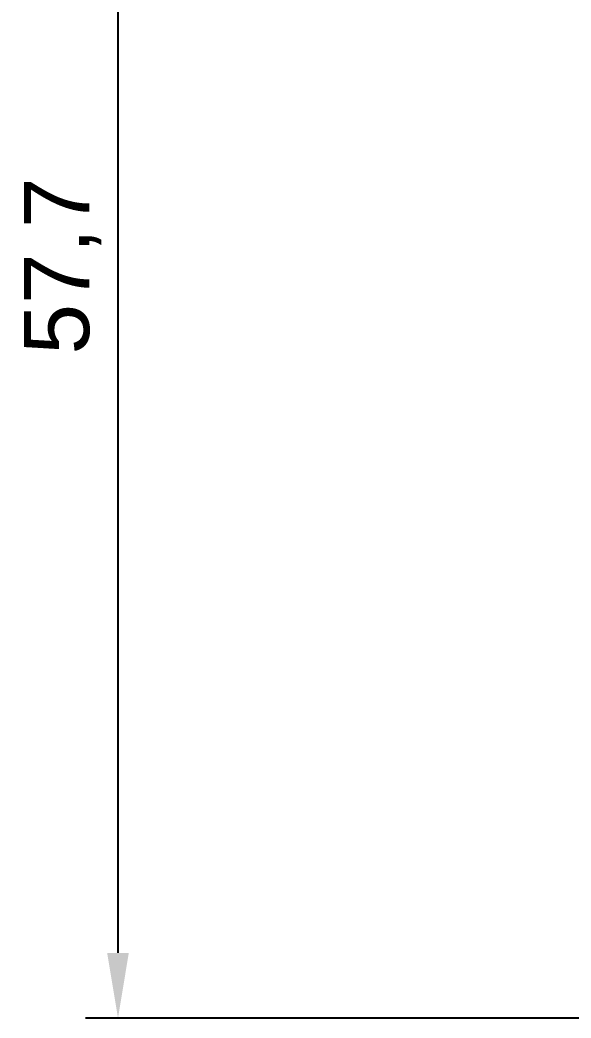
# Model space of a CAD drawing. Header units: millimetres. Extents: x -22 to 83, y 0 to 77.
# Drawn here: x -21.74 to -0.59, y 3.8 to 42.09 of the extents above; entities that cross this region are included whole.
import ezdxf

# ---------------------------------------------------------------- set-up
doc = ezdxf.new("R2010")
doc.units = ezdxf.units.MM
doc.styles.get("Standard").update_dxf_attribs({"font": 'arial.ttf'})
doc.dimstyles.new('ISO-25', dxfattribs={"dimtxt": 2.5, "dimasz": 2.5, "dimexe": 1.25, "dimexo": 0.625, "dimtad": 1, "dimtxsty": 'Standard', "dimcen": 2.5, "dimadec": 0, "dimazin": 0, "dimtfac": 1, "dimtmove": 0, "dimatfit": 3, "dimfxl": 1, "dimarcsym": 0})

# ---------------------------------------------------------------- blocks, each defined once
blk = doc.blocks.new('*D1')
at = {"color": 0, "lineweight": -2, "transparency": 16777216}
for p, q in [((2.392, 61.498), (-19.23, 61.498)), ((-17.98, 58.998), (-17.98, 6.301)), ((2.39, 3.801), (-19.23, 3.801))]:
    blk.add_line(p, q, dxfattribs=at)
at = {"color": 0, "transparency": 16777216}
for points in [[(-18.397, 58.998), (-17.564, 58.998), (-17.98, 61.498)], [(-18.397, 6.301), (-17.564, 6.301), (-17.98, 3.801)]]:
    blk.add_solid(points, dxfattribs=at)
at = {"layer": 'Defpoints', "color": 0, "transparency": 16777216}
for p in [(3.017, 61.498), (-17.98, 3.801), (3.015, 3.801)]:
    blk.add_point(p, dxfattribs=at)
at = {"color": 0, "transparency": 16777216, "insert": (-20.103, 32.649), "char_height": 2.5, "attachment_point": 5, "rotation": 90}
blk.add_mtext('57,7', dxfattribs=at)

msp = doc.modelspace()

# ---------------------------------------------------------------- dimensions: what is measured, and where the dimension line sits
dim = msp.add_linear_dim(base=(-17.98, 3.801), p1=(3.017, 61.498), p2=(3.015, 3.801), angle=90, dimstyle='ISO-25')
dim.commit()
dim.dimension.update_dxf_attribs({"geometry": '*D1', "text_midpoint": (-20.103, 32.649)})

doc.saveas('drawing.dxf')
